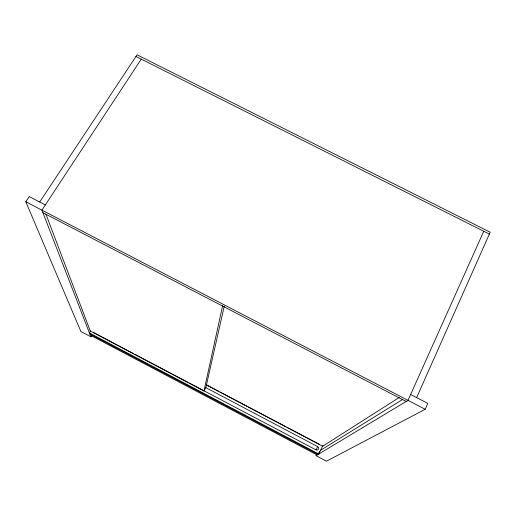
<?xml version="1.0" encoding="UTF-8"?>
<svg xmlns="http://www.w3.org/2000/svg" width="516" height="516" viewBox="0 0 516 516"><rect width="100%" height="100%" fill="white"/><g stroke="black" fill="none" stroke-linecap="round" stroke-linejoin="round"><path stroke-width="0.77" d="M45.93 214.179L90.255 331.001L203.968 390.999L222.68 305.343M224.267 306.117L205.903 387.387L203.968 390.999M316.914 453.848L316.037 455.686L326.473 461.194L425.197 409.278L427.777 403.396L410.639 394.501M416.631 397.61L490.2 232.219L137.075 54.806L39.719 201.995M483.756 231.284L408.014 400.352L316.037 455.686M318.585 453.396L319.469 451.532M322.939 445.321L318.804 454.022L89.429 332.949L90.674 330.879M189.514 383.13L316.056 449.894L317.63 446.592L205.8 387.626M45.35 204.923L29.264 196.57L25.8 201.762L80.889 331.504L90.919 336.8L91.745 335.432M141.261 59.14L41.919 210.135L90.919 336.8M399.261 397.468L322.661 446.282L206.413 385.013M320.52 450.32L402.448 399.577M317.901 453.809L316.54 454.635L91.513 335.819L90.964 334.394M135.972 56.476L489.368 234.096M25.8 201.762L425.197 409.278M42.899 212.669L406.15 401.474M206.413 384.781L218.507 391.16M219.932 391.908L246.977 406.163M248.396 406.911L286.116 426.79M287.535 427.538L318.849 444.037A1.877 1.8 59.6 0 0 319.585 444.25M133.354 353.499L94.26 332.872A1.845 1.748 -17.6 0 1 93.506 332.085M134.779 354.247L188.095 382.382M89.823 333.962L318.075 454.461M317.63 446.592A1.883 1.806 61.2 0 1 318.488 449.107A1.883 1.806 61.2 0 1 316.056 449.894"/></g></svg>
